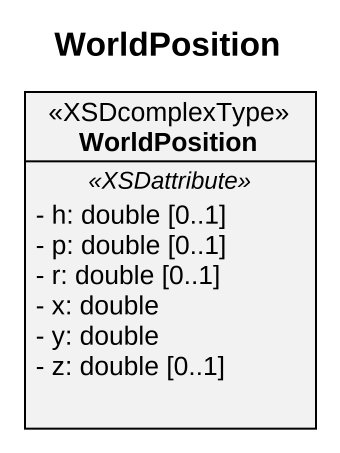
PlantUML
@startuml
title WorldPosition
hide circle
hide empty members
skinparam classAttributeIconSize 0
class WorldPosition <<XSDcomplexType>> {
  .. <<XSDattribute>> ..
  - h: double [0..1]
  - p: double [0..1]
  - r: double [0..1]
  - x: double
  - y: double
  - z: double [0..1]
}
@enduml
